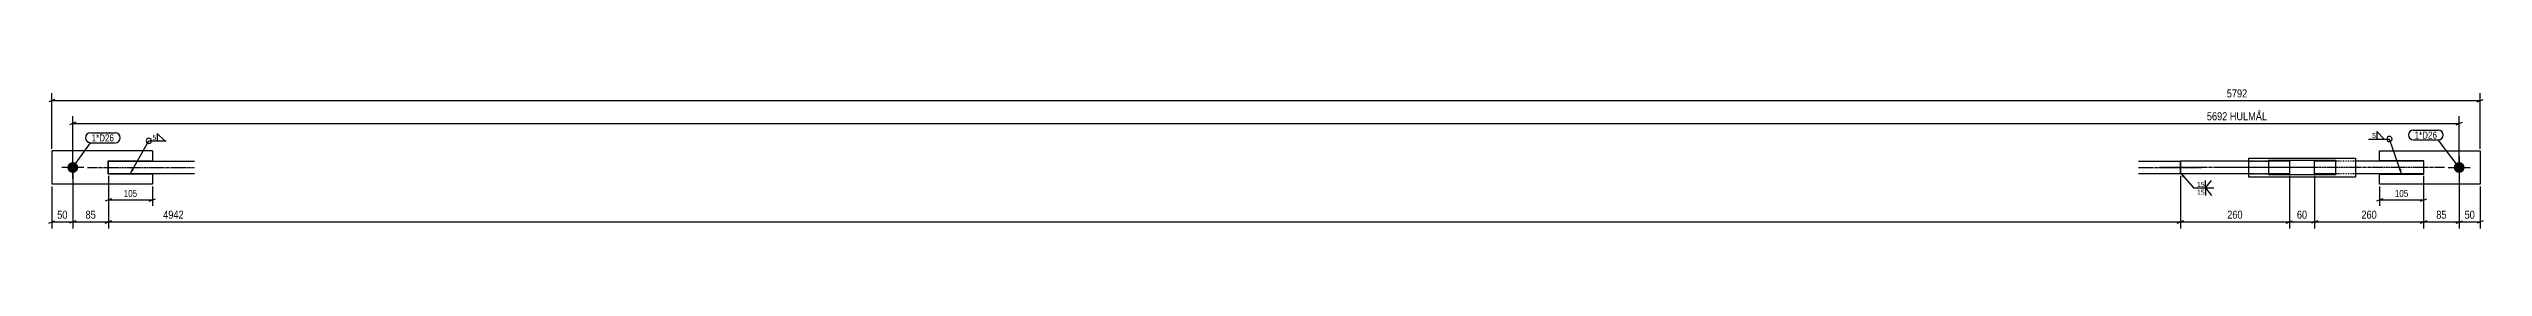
# Model space of a CAD drawing. Header units: millimetres. Extents: x 12 to 17934, y -28 to 350.
# Drawn here: x 12 to 5819, y 12 to 350 of the extents above; entities that cross this region are included whole.
import ezdxf

# ---------------------------------------------------------------- set-up
doc = ezdxf.new("R2010")
doc.units = ezdxf.units.MM
doc.linetypes.add('DXK_LINE_DOT2', pattern=[3.9198, 1.9599, -1.9599])
doc.linetypes.add('DXK_LINE_DOT3', pattern=[5.9187, 2.979, -0.9799, 0.9799, -0.9799])
for name, color, linetype in [('MÅLSÆTNING', 7, 'Continuous'), ('STÅL', 7, 'Continuous'), ('TEKST', 7, 'Continuous')]:
    doc.layers.add(name, color=color, linetype=linetype)
doc.styles.add('Arial Narrow', font='ARIALN.TTF', dxfattribs={"height": 0.2})

msp = doc.modelspace()

# ---------------------------------------------------------------- hatches: boundary and pattern name
at = {"layer": 'STÅL', "linetype": 'Continuous'}
for points in [[(69.5, 145.1, -1), (69.5, 171.1, -1)], [(5761.9, 171.1, -1), (5761.9, 145.1, -1)]]:
    msp.add_hatch(color=96, dxfattribs=at).paths.add_polyline_path(points)
at = {"layer": 'TEKST', "linetype": 'Continuous'}
for points in [[(215.4, 152.4), (206.5, 143.1), (209.9, 155.5)], [(5623.2, 155.9), (5624.4, 143.1), (5617.3, 153.9)]]:
    msp.add_hatch(color=3, dxfattribs=at).paths.add_polyline_path(points)

# ---------------------------------------------------------------- linework, layer by layer
at = {"layer": 'MÅLSÆTNING', "color": 7, "linetype": 'Continuous'}
for p, q in [((27, 320.9), (12, 314.9)), ((19.5, 203.1), (19.5, 335.6)), ((5804.4, 314.9), (5819.4, 320.9)), ((5811.9, 203.1), (5811.9, 335.6)), ((77, 266.3), (62, 260.3)), ((69.5, 163.1), (69.5, 281)), ((69.5, 263.3), (5761.9, 263.3)), ((5754.4, 260.3), (5769.4, 266.3)), ((5761.9, 163.1), (5761.9, 281)), ((69.5, 153.1), (69.5, 12)), ((154.5, 138.1), (154.5, 12)), ((154.5, 138.1), (154.5, 12)), ((5096.9, 138.1), (5096.9, 12)), ((5096.9, 138.1), (5096.9, 12)), ((5356.9, 138.1), (5356.9, 12)), ((5416.9, 138.1), (5416.9, 12)), ((5416.9, 138.1), (5416.9, 12)), ((5676.9, 138.1), (5676.9, 12)), ((5761.9, 153.1), (5761.9, 12)), ((19.5, 113.1), (19.5, 12)), ((5811.9, 113.1), (5811.9, 12)), ((12, 25), (27, 31)), ((77, 31), (62, 25)), ((69.5, 28), (154.5, 28)), ((162, 31), (147, 25)), ((147, 25), (162, 31)), ((154.5, 28), (5096.9, 28)), ((5089.4, 25), (5104.4, 31)), ((5104.4, 31), (5089.4, 25)), ((5349.4, 25), (5364.4, 31)), ((5356.9, 28), (5416.9, 28)), ((5424.4, 31), (5409.4, 25)), ((5424.4, 31), (5409.4, 25)), ((5684.4, 31), (5669.4, 25)), ((5754.4, 25), (5769.4, 31)), ((5761.9, 28), (5811.9, 28)), ((5819.4, 31), (5804.4, 25))]:
    msp.add_line(p, q, dxfattribs=at)
at = {"layer": 'STÅL', "color": 2, "linetype": 'Continuous'}
for p, q in [((19.5, 198.1), (19.5, 118.1)), ((259.5, 198.1), (19.5, 198.1)), ((259.5, 198.1), (259.5, 174.1)), ((5259.4, 180.6), (5514.4, 180.6)), ((5259.4, 180.6), (5259.4, 135.6)), ((5306.9, 175.6), (5306.9, 140.6)), ((5306.9, 175.6), (5466.9, 175.6)), ((5466.9, 175.6), (5466.9, 140.6)), ((5514.4, 180.6), (5514.4, 135.6)), ((5571.9, 174.1), (5571.9, 198.1)), ((5571.9, 198.1), (5811.9, 198.1)), ((5811.9, 198.1), (5811.9, 118.1)), ((259.5, 118.1), (19.5, 118.1)), ((153.5, 142.1), (153.5, 174.1)), ((153.5, 174.1), (259.5, 174.1)), ((259.5, 142.1), (153.5, 142.1)), ((154.5, 173.1), (359.5, 173.1)), ((154.5, 143.1), (154.5, 173.1)), ((359.5, 143.1), (154.5, 143.1)), ((259.5, 142.1), (259.5, 118.1)), ((4996.9, 173.1), (5096.9, 173.1)), ((5096.9, 143.1), (4996.9, 143.1)), ((5259.4, 173.1), (5096.9, 173.1)), ((5096.9, 143.1), (5096.9, 173.1)), ((5096.9, 173.1), (5096.9, 171.1)), ((5096.9, 171.1), (5096.9, 143.1)), ((5259.4, 143.1), (5096.9, 143.1)), ((5259.4, 135.6), (5514.4, 135.6)), ((5356.9, 173.1), (5306.9, 173.1)), ((5356.9, 143.1), (5306.9, 143.1)), ((5466.9, 140.6), (5306.9, 140.6)), ((5356.9, 173.1), (5356.9, 143.1)), ((5466.9, 173.1), (5416.9, 173.1)), ((5416.9, 143.1), (5416.9, 173.1)), ((5466.9, 143.1), (5416.9, 143.1)), ((5676.9, 173.1), (5514.4, 173.1)), ((5676.9, 143.1), (5514.4, 143.1)), ((5677.9, 174.1), (5571.9, 174.1)), ((5571.9, 118.1), (5571.9, 142.1)), ((5571.9, 142.1), (5677.9, 142.1)), ((5811.9, 118.1), (5571.9, 118.1)), ((5676.9, 173.1), (5676.9, 150.6)), ((5676.9, 150.6), (5676.9, 143.1)), ((5677.9, 142.1), (5677.9, 174.1))]:
    msp.add_line(p, q, dxfattribs=at)
at = {"layer": 'STÅL', "color": 96, "linetype": 'Continuous'}
for p, q in [((69.5, 132.1), (69.5, 184.1)), ((5761.9, 184.1), (5761.9, 132.1)), ((95.5, 158.1), (43.5, 158.1)), ((5735.9, 158.1), (5787.9, 158.1))]:
    msp.add_line(p, q, dxfattribs=at)
at = {"layer": 'STÅL', "color": 7, "linetype": 'DXK_LINE_DOT3'}
for p, q in [((104.5, 158.1), (359.5, 158.1)), ((4996.9, 158.1), (5146.9, 158.1)), ((5406.9, 158.1), (5046.9, 158.1)), ((5366.9, 158.1), (5209.4, 158.1)), ((5726.9, 158.1), (5366.9, 158.1))]:
    msp.add_line(p, q, dxfattribs=at)
at = {"layer": 'STÅL', "color": 7, "linetype": 'DXK_LINE_DOT2'}
for p, q in [((5306.9, 173.1), (5259.4, 173.1)), ((5259.4, 173.1), (5306.9, 173.1)), ((5306.9, 143.1), (5259.4, 143.1)), ((5259.4, 143.1), (5306.9, 143.1)), ((5514.4, 173.1), (5466.9, 173.1)), ((5514.4, 143.1), (5466.9, 143.1))]:
    msp.add_line(p, q, dxfattribs=at)
at = {"layer": 'TEKST', "color": 3, "linetype": 'Continuous'}
msp.add_line((5624.4, 143.1), (5595.5, 226.2), dxfattribs=at)
msp.add_arc((5595.5, 226.2), 6.25, 270, 90, dxfattribs=at)

# ---------------------------------------------------------------- next in the draw order: wipeouts: each hides what was drawn before it
at = {"color": 0}
for points, layer in [([(5307.7, 267), (5307.7, 295), (5156, 295), (5156, 267)], 'MÅLSÆTNING'), ([(128.2, 31.8), (128.2, 59.8), (95.8, 59.8), (95.8, 31.8)], 'MÅLSÆTNING'), ([(337.9, 31.8), (337.9, 59.8), (281.1, 59.8), (281.1, 31.8)], 'MÅLSÆTNING'), ([(5803.1, 31.8), (5803.1, 59.8), (5770.7, 59.8), (5770.7, 31.8)], 'MÅLSÆTNING'), ([(167.7, 220.4), (167.7, 237.9), (114.4, 237.9), (114.4, 220.4)], 'TEKST'), ([(268.3, 223.2), (268.3, 237.7), (258.7, 237.7), (258.7, 223.2)], 'TEKST'), ([(5562.7, 227.7), (5562.7, 242.2), (5553.1, 242.2), (5553.1, 227.7)], 'TEKST'), ([(5708.8, 227.1), (5708.8, 244.6), (5655.5, 244.6), (5655.5, 227.1)], 'TEKST'), ([(5152.7, 110.7), (5152.7, 125.2), (5135.5, 125.2), (5135.5, 110.7)], 'TEKST')]:
    msp.add_wipeout(points, dxfattribs=at).dxf.layer = layer

# ---------------------------------------------------------------- next in the draw order: linework, layer by layer
at = {"layer": 'MÅLSÆTNING', "color": 7, "linetype": 'Continuous'}
for p, q in [((19.5, 317.9), (5811.9, 317.9)), ((69.5, 153.1), (69.5, 12)), ((154.5, 138.1), (154.5, 66.5)), ((5761.9, 153.1), (5761.9, 12)), ((162, 83.5), (147, 77.5)), ((154.5, 80.5), (259.5, 80.5)), ((252, 77.5), (267, 83.5)), ((259.5, 113.1), (259.5, 66.5)), ((19.5, 28), (69.5, 28)), ((77, 31), (62, 25)), ((5676.9, 28), (5761.9, 28)), ((5754.4, 25), (5769.4, 31))]:
    msp.add_line(p, q, dxfattribs=at)
at = {"layer": 'TEKST', "color": 3, "linetype": 'Continuous'}
for p, q in [((288.7, 221.7), (270.8, 239.5)), ((270.8, 239.5), (270.8, 221.7)), ((5583.2, 226.2), (5565.3, 244.1)), ((5565.3, 244.1), (5565.3, 226.2)), ((206.5, 143.1), (250.9, 221.7)), ((250.9, 221.7), (292.3, 221.7)), ((270.8, 221.7), (288.7, 221.7)), ((5545.4, 226.2), (5595.5, 226.2)), ((5565.3, 226.2), (5583.2, 226.2)), ((5157.1, 109.2), (5171.4, 127.1)), ((5157.1, 109.2), (5157.1, 127.1))]:
    msp.add_line(p, q, dxfattribs=at)
for centre, start, end in [((5595.5, 226.2), 90, 270), ((250.9, 221.7), 90, 270), ((250.9, 221.7), 270, 90)]:
    msp.add_arc(centre, 6.25, start, end, dxfattribs=at)

# ---------------------------------------------------------------- next in the draw order: texts
at = {"layer": 'MÅLSÆTNING', "color": 3, "style": 'Arial Narrow'}
for s, height, p in [('5692 HULMÅL', 19.089, (5160, 271)), ('85', 19.09, (99.8, 35.8)), ('4942', 19.09, (285.1, 35.8)), ('50', 19.09, (5774.7, 35.8))]:
    msp.add_text(s, height=height, dxfattribs=at).set_placement(p)
at = {"layer": 'TEKST', "color": 3, "style": 'Arial Narrow'}
for p in [(259.7, 224.2), (5554.1, 228.7)]:
    msp.add_text('5', height=11.9, dxfattribs=at).set_placement(p)

# ---------------------------------------------------------------- next in the draw order: wipeouts: each hides what was drawn before it
at = {"color": 0}
for points in [[(167.7, 220.4), (167.7, 237.9), (114.4, 237.9), (114.4, 220.4)], [(5708.8, 227.1), (5708.8, 244.6), (5655.5, 244.6), (5655.5, 227.1)]]:
    msp.add_wipeout(points, dxfattribs=at).dxf.layer = 'TEKST'

# ---------------------------------------------------------------- next in the draw order: linework, layer by layer
at = {"layer": 'TEKST', "color": 7, "linetype": 'Continuous'}
for p, q in [((111.4, 240.9), (170.7, 240.9)), ((5652.5, 247.6), (5711.8, 247.6)), ((69.5, 158.1), (111.4, 217.4)), ((111.4, 217.4), (170.7, 217.4)), ((5652.5, 224.1), (5711.8, 224.1)), ((5761.9, 158.1), (5711.8, 224.1))]:
    msp.add_line(p, q, dxfattribs=at)
for centre, radius, start, end in [((111.4, 229.1), 11.7, 90, 270), ((170.7, 229.1), 11.8, 270, 90), ((5652.5, 235.9), 11.7, 90, 270), ((5711.8, 235.9), 11.8, 270, 90)]:
    msp.add_arc(centre, radius, start, end, dxfattribs=at)

# ---------------------------------------------------------------- next in the draw order: texts
at = {"layer": 'TEKST', "color": 3, "style": 'Arial Narrow'}
for p in [(114.4, 220.4), (5655.5, 227.1)]:
    msp.add_text('1*D26', height=16.7, dxfattribs=at).set_placement(p)

# ---------------------------------------------------------------- next in the draw order: wipeouts: each hides what was drawn before it
at = {"color": 0}
for points in [[(5260.2, 321.6), (5260.2, 349.6), (5203.5, 349.6), (5203.5, 321.6)], [(60.7, 31.8), (60.7, 59.8), (28.3, 59.8), (28.3, 31.8)], [(226.5, 84.3), (226.5, 108.8), (187.5, 108.8), (187.5, 84.3)], [(5735.6, 31.8), (5735.6, 59.8), (5703.2, 59.8), (5703.2, 31.8)]]:
    msp.add_wipeout(points, dxfattribs=at).dxf.layer = 'MÅLSÆTNING'
at = {"color": 0, "linetype": 'Continuous'}
msp.add_wipeout([(5152.7, 92), (5152.7, 106.5), (5135.5, 106.5), (5135.5, 92)], dxfattribs=at).dxf.layer = 'TEKST'

# ---------------------------------------------------------------- next in the draw order: hatches: boundary and pattern name
at = {"layer": 'TEKST', "linetype": 'Continuous'}
msp.add_hatch(color=3, dxfattribs=at).paths.add_polyline_path([(5102.7, 133.6), (5096.9, 145.1), (5107.4, 137.7)])

# ---------------------------------------------------------------- next in the draw order: linework, layer by layer
at = {"layer": 'MÅLSÆTNING', "color": 7, "linetype": 'Continuous'}
for p, q in [((5676.9, 138.1), (5676.9, 12)), ((5676.9, 138.1), (5676.9, 66.5)), ((5669.4, 77.5), (5684.4, 83.5)), ((5416.9, 28), (5676.9, 28)), ((5669.4, 25), (5684.4, 31))]:
    msp.add_line(p, q, dxfattribs=at)
at = {"layer": 'TEKST', "color": 3, "linetype": 'Continuous'}
for p, q in [((5096.9, 145.1), (5127.8, 109.2)), ((5127.8, 109.2), (5176.7, 109.2)), ((5157.1, 109.2), (5171.4, 91.4)), ((5157.1, 109.2), (5157.1, 91.4))]:
    msp.add_line(p, q, dxfattribs=at)

# ---------------------------------------------------------------- next in the draw order: texts
at = {"layer": 'MÅLSÆTNING', "color": 3, "style": 'Arial Narrow'}
for s, height, p in [('5792', 19.09, (5207.5, 325.6)), ('105', 16.7, (191, 87.8)), ('50', 19.09, (32.3, 35.8)), ('85', 19.09, (5707.2, 35.8))]:
    msp.add_text(s, height=height, dxfattribs=at).set_placement(p)
at = {"layer": 'TEKST', "color": 3, "style": 'Arial Narrow'}
msp.add_text('15', height=11.93, dxfattribs=at).set_placement((5136.5, 111.7))
at = {"layer": 'TEKST', "color": 3, "linetype": 'Continuous', "style": 'Arial Narrow'}
msp.add_text('15', height=11.93, dxfattribs=at).set_placement((5136.5, 93))

# ---------------------------------------------------------------- next in the draw order: wipeouts: each hides what was drawn before it
at = {"color": 0}
for points in [[(5403.1, 31.8), (5403.1, 59.8), (5370.7, 59.8), (5370.7, 31.8)], [(5569.2, 31.8), (5569.2, 59.8), (5524.6, 59.8), (5524.6, 31.8)]]:
    msp.add_wipeout(points, dxfattribs=at).dxf.layer = 'MÅLSÆTNING'

# ---------------------------------------------------------------- next in the draw order: linework, layer by layer
at = {"layer": 'MÅLSÆTNING', "color": 7, "linetype": 'Continuous'}
for p, q in [((5356.9, 138.1), (5356.9, 12)), ((5579.4, 83.5), (5564.4, 77.5)), ((5571.9, 113.1), (5571.9, 66.5)), ((5571.9, 80.5), (5676.9, 80.5)), ((5096.9, 28), (5356.9, 28)), ((5349.4, 25), (5364.4, 31))]:
    msp.add_line(p, q, dxfattribs=at)

# ---------------------------------------------------------------- next in the draw order: texts
at = {"layer": 'MÅLSÆTNING', "color": 3, "style": 'Arial Narrow'}
for s, p in [('60', (5374.7, 35.8)), ('260', (5528.6, 35.8))]:
    msp.add_text(s, height=19.09, dxfattribs=at).set_placement(p)

# ---------------------------------------------------------------- next in the draw order: wipeouts: each hides what was drawn before it
at = {"color": 0}
for points in [[(5249.2, 31.8), (5249.2, 59.8), (5204.6, 59.8), (5204.6, 31.8)], [(5643.9, 84.3), (5643.9, 108.8), (5604.9, 108.8), (5604.9, 84.3)]]:
    msp.add_wipeout(points, dxfattribs=at).dxf.layer = 'MÅLSÆTNING'

# ---------------------------------------------------------------- next in the draw order: texts
at = {"layer": 'MÅLSÆTNING', "color": 3, "style": 'Arial Narrow'}
for s, height, p in [('105', 16.7, (5608.4, 87.8)), ('260', 19.09, (5208.6, 35.8))]:
    msp.add_text(s, height=height, dxfattribs=at).set_placement(p)

doc.saveas('drawing.dxf')
